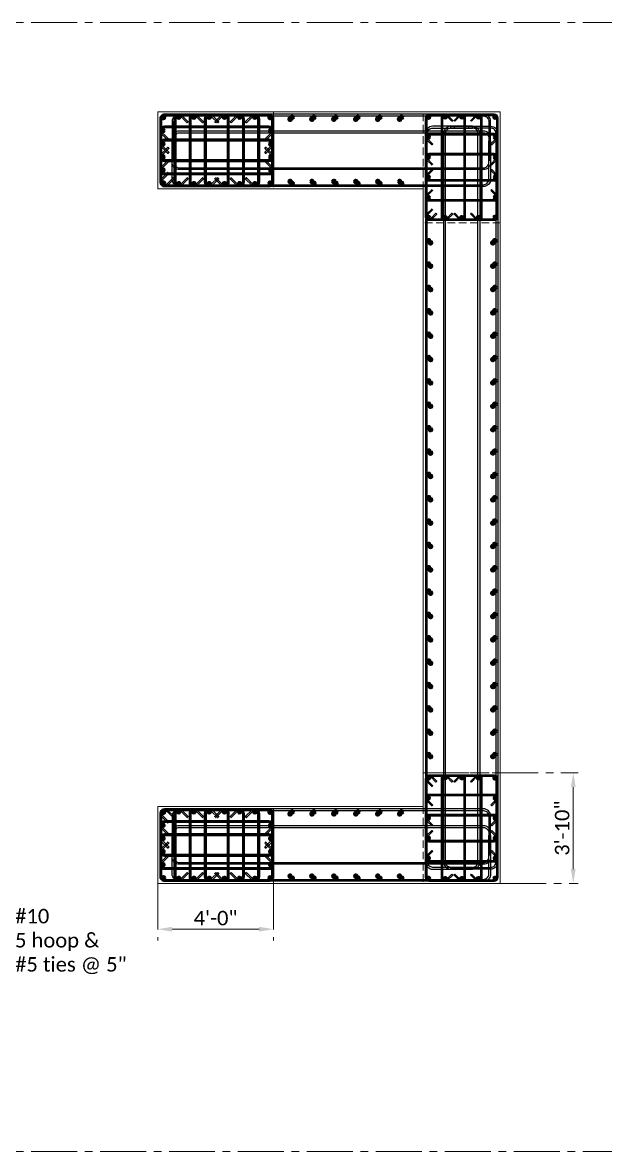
# Model space of a CAD drawing. Header units: inches. Extents: x -30573 to 11520, y -22457 to 4202.
# Drawn here: x 4365.9 to 4607.5, y -948.4 to -480.4 of the extents above; entities that cross this region are included whole.
import ezdxf

# ---------------------------------------------------------------- set-up
doc = ezdxf.new("R2010")
doc.units = ezdxf.units.IN
doc.header["$PDMODE"] = 35
doc.linetypes.add('CENTER2', pattern=[28.575, 19.05, -3.175, 3.175, -3.175])
doc.linetypes.add('HIDDEN2', pattern=[0.1875, 0.125, -0.0625])
doc.layers.get('Defpoints').update_dxf_attribs({"lineweight": 70})
for name, color, linetype, lineweight in [('ACERO1', 6, 'Continuous', 50), ('ACERO2', 5, 'Continuous', 30), ('ACERO3', 4, 'Continuous', 25), ('CONCRETO3', 4, 'Continuous', 25), ('CONCRETO7', 8, 'Continuous', 9), ('Ejes', 8, 'CENTER2', 9), ('PROY', 8, 'HIDDEN2', 9), ('TEXTO', 1, 'Continuous', 13)]:
    doc.layers.add(name, color=color, linetype=linetype, lineweight=lineweight)
doc.styles.add('A3_32', font='calibri.ttf', dxfattribs={"height": 6})
doc.dimstyles.new('PONDERA3_32', dxfattribs={"dimscale": 0, "dimtxt": 6, "dimasz": 6, "dimexe": 1.25, "dimexo": 0.625, "dimgap": 1.5, "dimtad": 1, "dimdec": 1, "dimrnd": 0.5, "dimzin": 1, "dimdsep": 46, "dimlunit": 4, "dimtxsty": 'A3_32', "dimcen": 0.5, "dimse1": 1, "dimse2": 1, "dimclrd": 256, "dimclrt": 256, "dimadec": 1, "dimazin": 0, "dimtfac": 1, "dimtdec": 1, "dimtmove": 0, "dimatfit": 3, "dimfxl": 1, "dimfrac": 2, "dimlwd": 13, "dimarcsym": 0})

# ---------------------------------------------------------------- blocks, each defined once
blk = doc.blocks.new('*D1513')
at = {"layer": 'Defpoints', "color": 0, "transparency": 16777216}
for p in [(4594.15, -791.42), (4594.15, -837.42), (4594.15, -837.42)]:
    blk.add_point(p, dxfattribs=at)
at = {"layer": 'TEXTO', "lineweight": 13, "transparency": 16777216}
blk.add_line((4594.15, -797.42), (4594.15, -831.42), dxfattribs=at)
at = {"layer": 'TEXTO', "transparency": 16777216}
for points in [[(4593.15, -797.42), (4595.15, -797.42), (4594.15, -791.42)], [(4593.15, -831.42), (4595.15, -831.42), (4594.15, -837.42)]]:
    blk.add_solid(points, dxfattribs=at)
at = {"layer": 'TEXTO', "transparency": 16777216, "insert": (4589.57, -814.42), "char_height": 6, "attachment_point": 5, "rotation": 90, "style": 'A3_32'}
blk.add_mtext('3\'-10"', dxfattribs=at)
blk = doc.blocks.new('*D1515')
at = {"layer": 'Defpoints', "color": 0, "transparency": 16777216}
for p in [(4421.92, -856.31), (4469.92, -856.31), (4469.92, -856.31)]:
    blk.add_point(p, dxfattribs=at)
at = {"layer": 'TEXTO', "lineweight": 13, "transparency": 16777216}
blk.add_line((4427.92, -856.31), (4463.92, -856.31), dxfattribs=at)
at = {"layer": 'TEXTO', "transparency": 16777216}
for points in [[(4427.92, -855.31), (4427.92, -857.31), (4421.92, -856.31)], [(4463.92, -855.31), (4463.92, -857.31), (4469.92, -856.31)]]:
    blk.add_solid(points, dxfattribs=at)
at = {"layer": 'TEXTO', "transparency": 16777216, "insert": (4445.92, -851.74), "char_height": 6, "attachment_point": 5, "style": 'A3_32'}
blk.add_mtext('4\'-0"', dxfattribs=at)
blk = doc.blocks.new('#9')
at = {"layer": 'ACERO1'}
h = blk.add_hatch(dxfattribs=at)
h.set_pattern_fill('ANSI31', color=256, scale=0.05)
h.set_pattern_definition([(45, (739.44426, 708.37343), (-0.112253202, 0.112253202), [])])
edge = h.paths.add_edge_path()
edge.add_arc((0, 0), 0.564, 0, 360)
blk.add_circle((0, 0), 0.564, dxfattribs=at)

msp = doc.modelspace()

# ---------------------------------------------------------------- linework, layer by layer
at = {"layer": 'ACERO2'}
for points in [[(4422.92, -546.543), (4422.92, -520.293, -0.4142136), (4424.795, -518.418), (4468.045, -518.418, -0.4142136), (4469.92, -520.293), (4469.92, -546.543, -0.4142136), (4468.045, -548.418), (4424.795, -548.418, -0.6681786), (4423.469, -545.217), (4426.121, -542.565), (4426.563, -543.007), (4423.911, -545.659, 1), (4425.679, -547.427), (4428.331, -544.775), (4428.773, -545.217), (4426.197, -547.793)], [(4424.795, -547.793), (4468.045, -547.793, 0.4142136), (4469.295, -546.543), (4469.295, -520.293, 0.4142136), (4468.045, -519.043), (4424.795, -519.043, 0.4142136), (4423.545, -520.293), (4423.545, -545.141)], [(4534.42, -562.418), (4561.42, -562.418, 0.4142136), (4562.92, -560.918), (4562.92, -519.918, 0.4142136), (4561.42, -518.418), (4534.42, -518.418, 0.4142136), (4532.92, -519.918), (4532.92, -560.918, 0.6681786), (4535.481, -561.978), (4537.602, -559.857), (4537.248, -559.504), (4535.127, -561.625, -0.6681786), (4533.42, -560.918), (4533.42, -519.918, -0.4142136), (4534.42, -518.918), (4561.42, -518.918, -0.4142136), (4562.42, -519.918), (4562.42, -560.918, -0.4142136), (4561.42, -561.918), (4535.541, -561.918)], [(4533.42, -559.797), (4535.481, -557.736), (4535.834, -558.089), (4533.713, -560.211, 0.1989124), (4533.42, -560.918)], [(4534.42, -792.418), (4561.42, -792.418, -0.4142136), (4562.92, -793.918), (4562.92, -834.918, -0.4142136), (4561.42, -836.418), (4534.42, -836.418, -0.4142136), (4532.92, -834.918), (4532.92, -793.918, -0.6681786), (4535.481, -792.857), (4537.602, -794.978), (4537.248, -795.332), (4535.127, -793.211, 0.6681786), (4533.42, -793.918), (4533.42, -834.918, 0.4142136), (4534.42, -835.918), (4561.42, -835.918, 0.4142136), (4562.42, -834.918), (4562.42, -793.918, 0.4142136), (4561.42, -792.918), (4535.541, -792.918)], [(4533.42, -795.039), (4535.481, -797.1), (4535.834, -796.746), (4533.713, -794.625, -0.1989124), (4533.42, -793.918)], [(4422.92, -808.293), (4422.92, -834.543, 0.4142136), (4424.795, -836.418), (4468.045, -836.418, 0.4142136), (4469.92, -834.543), (4469.92, -808.293, 0.4142136), (4468.045, -806.418), (4424.795, -806.418, 0.6681786), (4423.469, -809.619), (4426.121, -812.27), (4426.563, -811.828), (4423.911, -809.177, -1), (4425.679, -807.409), (4428.331, -810.061), (4428.773, -809.619), (4426.197, -807.043)], [(4424.795, -807.043), (4468.045, -807.043, -0.4142136), (4469.295, -808.293), (4469.295, -834.543, -0.4142136), (4468.045, -835.793), (4424.795, -835.793, -0.4142136), (4423.545, -834.543), (4423.545, -809.694)]]:
    msp.add_lwpolyline(points, format="xyb", dxfattribs=at)
for points in [[(4434.163, -522.061), (4434.605, -521.619), (4431.953, -518.967, 0.6681786), (4428.752, -520.293), (4428.752, -546.543, 0.6681786), (4431.953, -547.869), (4434.605, -545.217), (4434.163, -544.775), (4431.511, -547.427, -0.6681786), (4429.377, -546.543), (4429.377, -520.293, -0.6681786), (4431.511, -519.409)], [(4440.48, -522.061), (4440.922, -521.619), (4438.27, -518.967, 0.6681786), (4435.069, -520.293), (4435.069, -546.543, 0.6681786), (4438.27, -547.869), (4440.922, -545.217), (4440.48, -544.775), (4437.828, -547.427, -0.6681786), (4435.694, -546.543), (4435.694, -520.293, -0.6681786), (4437.828, -519.409)], [(4446.797, -522.061), (4447.239, -521.619), (4444.587, -518.967, 0.6681786), (4441.386, -520.293), (4441.386, -546.543, 0.6681786), (4444.587, -547.869), (4447.239, -545.217), (4446.797, -544.775), (4444.145, -547.427, -0.6681786), (4442.011, -546.543), (4442.011, -520.293, -0.6681786), (4444.145, -519.409)], [(4446.043, -522.061), (4445.601, -521.619), (4448.253, -518.967, -0.6681786), (4451.454, -520.293), (4451.454, -546.543, -0.6681786), (4448.253, -547.869), (4445.601, -545.217), (4446.043, -544.775), (4448.695, -547.427, 0.6681786), (4450.829, -546.543), (4450.829, -520.293, 0.6681786), (4448.695, -519.409)], [(4452.36, -522.061), (4451.918, -521.619), (4454.57, -518.967, -0.6681786), (4457.771, -520.293), (4457.771, -546.543, -0.6681786), (4454.57, -547.869), (4451.918, -545.217), (4452.36, -544.775), (4455.012, -547.427, 0.6681786), (4457.146, -546.543), (4457.146, -520.293, 0.6681786), (4455.012, -519.409)], [(4458.677, -522.061), (4458.235, -521.619), (4460.887, -518.967, -0.6681786), (4464.088, -520.293), (4464.088, -546.543, -0.6681786), (4460.887, -547.869), (4458.235, -545.217), (4458.677, -544.775), (4461.329, -547.427, 0.6681786), (4463.463, -546.543), (4463.463, -520.293, 0.6681786), (4461.329, -519.409)], [(4543.844, -521.332), (4544.198, -520.978), (4542.077, -518.857, 0.6681786), (4539.516, -519.918), (4539.516, -560.918, 0.6681786), (4542.077, -561.979), (4544.198, -559.857), (4543.844, -559.504), (4541.723, -561.625, -0.6681786), (4540.016, -560.918), (4540.016, -519.918, -0.6681786), (4541.723, -519.211)], [(4545.092, -521.332), (4544.738, -520.978), (4546.859, -518.857, -0.6681786), (4549.42, -519.918), (4549.42, -560.918, -0.6681786), (4546.859, -561.979), (4544.738, -559.857), (4545.092, -559.504), (4547.213, -561.625, 0.6681786), (4548.92, -560.918), (4548.92, -519.918, 0.6681786), (4547.213, -519.211)], [(4551.996, -521.332), (4551.642, -520.978), (4553.764, -518.857, -0.6681786), (4556.324, -519.918), (4556.324, -560.918, -0.6681786), (4553.764, -561.979), (4551.642, -559.857), (4551.996, -559.504), (4554.117, -561.625, 0.6681786), (4555.824, -560.918), (4555.824, -519.918, 0.6681786), (4554.117, -519.211)], [(4466.277, -528.787), (4466.719, -529.229), (4469.371, -526.578, 0.6681786), (4468.045, -523.377), (4424.788, -523.377, 0.6681786), (4423.462, -526.578), (4426.114, -529.229), (4426.556, -528.787), (4423.904, -526.136, -0.6681786), (4424.788, -524.002), (4468.045, -524.002, -0.6681786), (4468.929, -526.136)], [(4466.277, -534.231), (4466.719, -534.673), (4469.371, -532.022, 0.6681786), (4468.045, -528.821), (4424.788, -528.821, 0.6681786), (4423.462, -532.022), (4426.114, -534.673), (4426.556, -534.231), (4423.904, -531.58, -0.6681786), (4424.788, -529.446), (4468.045, -529.446, -0.6681786), (4468.929, -531.58)], [(4560.006, -530.761), (4560.359, -531.115), (4562.481, -528.994, 0.6681786), (4561.42, -526.433), (4534.42, -526.433, 0.6681786), (4533.359, -528.994), (4535.481, -531.115), (4535.834, -530.761), (4533.713, -528.64, -0.6681786), (4534.42, -526.933), (4561.42, -526.933, -0.6681786), (4562.127, -528.64)], [(4466.277, -532.604), (4466.719, -532.162), (4469.371, -534.814, -0.6681786), (4468.045, -538.015), (4424.788, -538.015, -0.6681786), (4423.462, -534.814), (4426.114, -532.162), (4426.556, -532.604), (4423.904, -535.256, 0.6681786), (4424.788, -537.39), (4468.045, -537.39, 0.6681786), (4468.929, -535.256)], [(4466.277, -538.048), (4466.719, -537.606), (4469.371, -540.258, -0.6681786), (4468.045, -543.459), (4424.788, -543.459, -0.6681786), (4423.462, -540.258), (4426.114, -537.606), (4426.556, -538.048), (4423.904, -540.7, 0.6681786), (4424.788, -542.834), (4468.045, -542.834, 0.6681786), (4468.929, -540.7)], [(4560.006, -539.085), (4560.359, -539.438), (4562.481, -537.317, 0.6681786), (4561.42, -534.756), (4534.42, -534.756, 0.6681786), (4533.359, -537.317), (4535.481, -539.438), (4535.834, -539.085), (4533.713, -536.963, -0.6681786), (4534.42, -535.256), (4561.42, -535.256, -0.6681786), (4562.127, -536.963)], [(4560.006, -541.751), (4560.359, -541.398), (4562.481, -543.519, -0.6681786), (4561.42, -546.079), (4534.42, -546.079, -0.6681786), (4533.359, -543.519), (4535.481, -541.398), (4535.834, -541.751), (4533.713, -543.872, 0.6681786), (4534.42, -545.579), (4561.42, -545.579, 0.6681786), (4562.127, -543.872)], [(4560.006, -550.074), (4560.359, -549.721), (4562.481, -551.842, -0.6681786), (4561.42, -554.403), (4534.42, -554.403, -0.6681786), (4533.359, -551.842), (4535.481, -549.721), (4535.834, -550.074), (4533.713, -552.196, 0.6681786), (4534.42, -553.903), (4561.42, -553.903, 0.6681786), (4562.127, -552.196)], [(4543.844, -833.504), (4544.198, -833.857), (4542.077, -835.978, -0.6681786), (4539.516, -834.918), (4539.516, -793.918, -0.6681786), (4542.077, -792.857), (4544.198, -794.978), (4543.844, -795.332), (4541.723, -793.211, 0.6681786), (4540.016, -793.918), (4540.016, -834.918, 0.6681786), (4541.723, -835.625)], [(4545.092, -833.504), (4544.738, -833.857), (4546.859, -835.978, 0.6681786), (4549.42, -834.918), (4549.42, -793.918, 0.6681786), (4546.859, -792.857), (4544.738, -794.978), (4545.092, -795.332), (4547.213, -793.211, -0.6681786), (4548.92, -793.918), (4548.92, -834.918, -0.6681786), (4547.213, -835.625)], [(4551.996, -833.504), (4551.642, -833.857), (4553.764, -835.978, 0.6681786), (4556.324, -834.918), (4556.324, -793.918, 0.6681786), (4553.764, -792.857), (4551.642, -794.978), (4551.996, -795.332), (4554.117, -793.211, -0.6681786), (4555.824, -793.918), (4555.824, -834.918, -0.6681786), (4554.117, -835.625)], [(4560.006, -804.761), (4560.359, -805.115), (4562.481, -802.994, 0.6681786), (4561.42, -800.433), (4534.42, -800.433, 0.6681786), (4533.359, -802.994), (4535.481, -805.115), (4535.834, -804.761), (4533.713, -802.64, -0.6681786), (4534.42, -800.933), (4561.42, -800.933, -0.6681786), (4562.127, -802.64)], [(4434.163, -832.775), (4434.605, -833.217), (4431.953, -835.869, -0.6681786), (4428.752, -834.543), (4428.752, -808.293, -0.6681786), (4431.953, -806.967), (4434.605, -809.619), (4434.163, -810.061), (4431.511, -807.409, 0.6681786), (4429.377, -808.293), (4429.377, -834.543, 0.6681786), (4431.511, -835.427)], [(4440.48, -832.775), (4440.922, -833.217), (4438.27, -835.869, -0.6681786), (4435.069, -834.543), (4435.069, -808.293, -0.6681786), (4438.27, -806.967), (4440.922, -809.619), (4440.48, -810.061), (4437.828, -807.409, 0.6681786), (4435.694, -808.293), (4435.694, -834.543, 0.6681786), (4437.828, -835.427)], [(4446.797, -832.775), (4447.239, -833.217), (4444.587, -835.869, -0.6681786), (4441.386, -834.543), (4441.386, -808.293, -0.6681786), (4444.587, -806.967), (4447.239, -809.619), (4446.797, -810.061), (4444.145, -807.409, 0.6681786), (4442.011, -808.293), (4442.011, -834.543, 0.6681786), (4444.145, -835.427)], [(4446.043, -832.775), (4445.601, -833.217), (4448.253, -835.869, 0.6681786), (4451.454, -834.543), (4451.454, -808.293, 0.6681786), (4448.253, -806.967), (4445.601, -809.619), (4446.043, -810.061), (4448.695, -807.409, -0.6681786), (4450.829, -808.293), (4450.829, -834.543, -0.6681786), (4448.695, -835.427)], [(4452.36, -832.775), (4451.918, -833.217), (4454.57, -835.869, 0.6681786), (4457.771, -834.543), (4457.771, -808.293, 0.6681786), (4454.57, -806.967), (4451.918, -809.619), (4452.36, -810.061), (4455.012, -807.409, -0.6681786), (4457.146, -808.293), (4457.146, -834.543, -0.6681786), (4455.012, -835.427)], [(4458.677, -832.775), (4458.235, -833.217), (4460.887, -835.869, 0.6681786), (4464.088, -834.543), (4464.088, -808.293, 0.6681786), (4460.887, -806.967), (4458.235, -809.619), (4458.677, -810.061), (4461.329, -807.409, -0.6681786), (4463.463, -808.293), (4463.463, -834.543, -0.6681786), (4461.329, -835.427)], [(4560.006, -813.085), (4560.359, -813.438), (4562.481, -811.317, 0.6681786), (4561.42, -808.756), (4534.42, -808.756, 0.6681786), (4533.359, -811.317), (4535.481, -813.438), (4535.834, -813.085), (4533.713, -810.963, -0.6681786), (4534.42, -809.256), (4561.42, -809.256, -0.6681786), (4562.127, -810.963)], [(4466.277, -816.787), (4466.719, -817.229), (4469.371, -814.578, 0.6681786), (4468.045, -811.377), (4424.788, -811.377, 0.6681786), (4423.462, -814.578), (4426.114, -817.229), (4426.556, -816.787), (4423.904, -814.136, -0.6681786), (4424.788, -812.002), (4468.045, -812.002, -0.6681786), (4468.929, -814.136)], [(4466.277, -822.231), (4466.719, -822.673), (4469.371, -820.022, 0.6681786), (4468.045, -816.821), (4424.788, -816.821, 0.6681786), (4423.462, -820.022), (4426.114, -822.673), (4426.556, -822.231), (4423.904, -819.58, -0.6681786), (4424.788, -817.446), (4468.045, -817.446, -0.6681786), (4468.929, -819.58)], [(4560.006, -815.751), (4560.359, -815.398), (4562.481, -817.519, -0.6681786), (4561.42, -820.079), (4534.42, -820.079, -0.6681786), (4533.359, -817.519), (4535.481, -815.398), (4535.834, -815.751), (4533.713, -817.872, 0.6681786), (4534.42, -819.579), (4561.42, -819.579, 0.6681786), (4562.127, -817.872)], [(4466.277, -820.604), (4466.719, -820.162), (4469.371, -822.814, -0.6681786), (4468.045, -826.015), (4424.788, -826.015, -0.6681786), (4423.462, -822.814), (4426.114, -820.162), (4426.556, -820.604), (4423.904, -823.256, 0.6681786), (4424.788, -825.39), (4468.045, -825.39, 0.6681786), (4468.929, -823.256)], [(4466.277, -826.048), (4466.719, -825.606), (4469.371, -828.258, -0.6681786), (4468.045, -831.459), (4424.788, -831.459, -0.6681786), (4423.462, -828.258), (4426.114, -825.606), (4426.556, -826.048), (4423.904, -828.7, 0.6681786), (4424.788, -830.834), (4468.045, -830.834, 0.6681786), (4468.929, -828.7)], [(4560.006, -824.074), (4560.359, -823.721), (4562.481, -825.842, -0.6681786), (4561.42, -828.403), (4534.42, -828.403, -0.6681786), (4533.359, -825.842), (4535.481, -823.721), (4535.834, -824.074), (4533.713, -826.196, 0.6681786), (4534.42, -827.903), (4561.42, -827.903, 0.6681786), (4562.127, -826.196)]]:
    msp.add_lwpolyline(points, format="xyb", close=True, dxfattribs=at)
at = {"layer": 'ACERO3'}
for points in [[(4559.92, -530.418), (4559.92, -521.418, 0.4142136), (4556.92, -518.418), (4430.92, -518.418, 0.4142136), (4427.92, -521.418), (4427.92, -530.418), (4428.67, -530.418), (4428.67, -521.418, -0.4142136), (4430.92, -519.168), (4556.92, -519.168, -0.4142136), (4559.17, -521.418), (4559.17, -530.418)], [(4544.92, -523.418), (4535.92, -523.418, 0.4142136), (4532.92, -526.418), (4532.92, -828.418, 0.4142136), (4535.92, -831.418), (4544.92, -831.418), (4544.92, -830.668), (4535.92, -830.668, -0.4142136), (4533.67, -828.418), (4533.67, -526.418, -0.4142136), (4535.92, -524.168), (4544.92, -524.168)], [(4552.42, -523.418), (4543.42, -523.418, 0.4142136), (4540.42, -526.418), (4540.42, -828.418, 0.4142136), (4543.42, -831.418), (4552.42, -831.418), (4552.42, -830.668), (4543.42, -830.668, -0.4142136), (4541.17, -828.418), (4541.17, -526.418, -0.4142136), (4543.42, -524.168), (4552.42, -524.168)], [(4543.42, -523.418), (4552.42, -523.418, -0.4142136), (4555.42, -526.418), (4555.42, -828.418, -0.4142136), (4552.42, -831.418), (4543.42, -831.418), (4543.42, -830.668), (4552.42, -830.668, 0.4142136), (4554.67, -828.418), (4554.67, -526.418, 0.4142136), (4552.42, -524.168), (4543.42, -524.168)], [(4550.92, -523.418), (4559.92, -523.418, -0.4142136), (4562.92, -526.418), (4562.92, -828.418, -0.4142136), (4559.92, -831.418), (4550.92, -831.418), (4550.92, -830.668), (4559.92, -830.668, 0.4142136), (4562.17, -828.418), (4562.17, -526.418, 0.4142136), (4559.92, -524.168), (4550.92, -524.168)], [(4559.92, -537.418), (4559.92, -528.418, 0.4142136), (4556.92, -525.418), (4430.92, -525.418, 0.4142136), (4427.92, -528.418), (4427.92, -537.418), (4428.67, -537.418), (4428.67, -528.418, -0.4142136), (4430.92, -526.168), (4556.92, -526.168, -0.4142136), (4559.17, -528.418), (4559.17, -537.418)], [(4559.92, -529.418), (4559.92, -538.418, -0.4142136), (4556.92, -541.418), (4430.92, -541.418, -0.4142136), (4427.92, -538.418), (4427.92, -529.418), (4428.67, -529.418), (4428.67, -538.418, 0.4142136), (4430.92, -540.668), (4556.92, -540.668, 0.4142136), (4559.17, -538.418), (4559.17, -529.418)], [(4559.92, -536.418), (4559.92, -545.418, -0.4142136), (4556.92, -548.418), (4430.92, -548.418, -0.4142136), (4427.92, -545.418), (4427.92, -536.418), (4428.67, -536.418), (4428.67, -545.418, 0.4142136), (4430.92, -547.668), (4556.92, -547.668, 0.4142136), (4559.17, -545.418), (4559.17, -536.418)], [(4559.92, -818.418), (4559.92, -809.418, 0.4142136), (4556.92, -806.418), (4430.92, -806.418, 0.4142136), (4427.92, -809.418), (4427.92, -818.418), (4428.67, -818.418), (4428.67, -809.418, -0.4142136), (4430.92, -807.168), (4556.92, -807.168, -0.4142136), (4559.17, -809.418), (4559.17, -818.418)], [(4559.92, -825.418), (4559.92, -816.418, 0.4142136), (4556.92, -813.418), (4430.92, -813.418, 0.4142136), (4427.92, -816.418), (4427.92, -825.418), (4428.67, -825.418), (4428.67, -816.418, -0.4142136), (4430.92, -814.168), (4556.92, -814.168, -0.4142136), (4559.17, -816.418), (4559.17, -825.418)], [(4559.92, -817.418), (4559.92, -826.418, -0.4142136), (4556.92, -829.418), (4430.92, -829.418, -0.4142136), (4427.92, -826.418), (4427.92, -817.418), (4428.67, -817.418), (4428.67, -826.418, 0.4142136), (4430.92, -828.668), (4556.92, -828.668, 0.4142136), (4559.17, -826.418), (4559.17, -817.418)], [(4559.92, -824.418), (4559.92, -833.418, -0.4142136), (4556.92, -836.418), (4430.92, -836.418, -0.4142136), (4427.92, -833.418), (4427.92, -824.418), (4428.67, -824.418), (4428.67, -833.418, 0.4142136), (4430.92, -835.668), (4556.92, -835.668, 0.4142136), (4559.17, -833.418), (4559.17, -824.418)]]:
    msp.add_lwpolyline(points, format="xyb", close=True, dxfattribs=at)
at = {"layer": 'CONCRETO7'}
msp.add_lwpolyline([(4421.92, -805.418), (4531.92, -805.418), (4531.92, -549.418), (4421.92, -549.418), (4421.92, -517.418), (4563.92, -517.418), (4563.92, -837.418), (4421.92, -837.418)], close=True, dxfattribs=at)
at = {"layer": 'Ejes'}
for p, q in [((5131.474, -480.441), (3282.428, -480.441)), ((4531.92, -791.418), (4596.239, -791.418)), ((4421.92, -837.418), (4421.92, -860.981)), ((4469.92, -837.418), (4469.92, -860.981)), ((4563.92, -837.418), (4596.239, -837.418)), ((5131.474, -948.441), (3282.428, -948.441))]:
    msp.add_line(p, q, dxfattribs=at)
at = {"layer": 'PROY', "ltscale": 25}
for p, q in [((4469.92, -517.418), (4469.92, -549.418)), ((4531.92, -549.418), (4531.92, -517.418)), ((4563.92, -563.418), (4531.92, -563.418)), ((4563.92, -791.418), (4531.92, -791.418)), ((4469.92, -837.418), (4469.92, -805.418)), ((4531.92, -805.418), (4531.92, -837.418))]:
    msp.add_line(p, q, dxfattribs=at)

# ---------------------------------------------------------------- block references
at = {"layer": 'CONCRETO3', "xscale": -1}
for p in [(4424.31, -519.808), (4534.112, -519.61), (4534.234, -570.909), (4535.031, -571.762), (4534.234, -580.591), (4535.031, -581.444), (4534.234, -590.274), (4535.031, -591.127), (4534.234, -599.957), (4535.031, -600.81), (4534.234, -609.639), (4535.031, -610.492), (4534.234, -619.322), (4535.031, -620.175), (4534.234, -629.005), (4535.031, -629.858), (4534.234, -638.687), (4535.031, -639.54), (4534.234, -648.37), (4535.031, -649.223), (4534.234, -658.053), (4535.031, -658.906), (4534.234, -667.735), (4535.031, -668.588), (4534.234, -677.418), (4535.031, -678.271), (4534.234, -687.1), (4535.031, -687.954), (4534.234, -696.783), (4535.031, -697.636), (4534.234, -706.466), (4535.031, -707.319), (4534.234, -716.148), (4535.031, -717.001), (4534.234, -725.831), (4535.031, -726.684), (4534.234, -735.514), (4535.031, -736.367), (4534.234, -745.196), (4535.031, -746.049), (4534.234, -754.879), (4535.031, -755.732), (4534.234, -764.562), (4535.031, -765.415), (4534.234, -774.244), (4535.031, -775.097), (4534.234, -783.927), (4535.031, -784.78), (4534.112, -793.61), (4533.984, -801.933), (4424.31, -807.808), (4424.109, -813.252), (4533.984, -810.256), (4424.109, -818.696), (4533.984, -818.579), (4424.109, -824.14), (4533.984, -826.903), (4424.109, -829.584)]:
    msp.add_blockref('#9', p, dxfattribs=at)
at = {"layer": 'CONCRETO3'}
for p in [(4430.627, -519.607), (4436.944, -519.607), (4443.261, -519.607), (4449.579, -519.607), (4455.896, -519.607), (4462.213, -519.607), (4468.53, -519.808), (4477.613, -519.732), (4486.696, -519.732), (4495.779, -519.732), (4504.862, -519.732), (4513.946, -519.732), (4523.029, -519.732), (4541.016, -519.482), (4547.92, -519.482), (4554.824, -519.482), (4561.728, -519.61), (4476.772, -520.501), (4485.855, -520.501), (4494.938, -520.501), (4504.021, -520.501), (4513.105, -520.501), (4522.188, -520.501), (4561.606, -570.909), (4560.824, -571.752), (4561.606, -580.591), (4560.824, -581.434), (4560.824, -591.117), (4561.606, -590.274), (4560.824, -600.8), (4561.606, -599.957), (4560.824, -610.482), (4561.606, -609.639), (4560.824, -620.165), (4561.606, -619.322), (4560.824, -629.848), (4561.606, -629.005), (4560.824, -639.53), (4561.606, -638.687), (4560.824, -649.213), (4561.606, -648.37), (4560.824, -658.896), (4561.606, -658.053), (4560.824, -668.578), (4561.606, -667.735), (4560.824, -678.261), (4561.606, -677.418), (4560.824, -687.943), (4561.606, -687.1), (4560.824, -697.626), (4561.606, -696.783), (4561.606, -706.466), (4560.824, -707.309), (4561.606, -716.148), (4560.824, -716.991), (4561.606, -725.831), (4560.824, -726.674), (4560.824, -736.357), (4561.606, -735.514), (4560.824, -746.039), (4561.606, -745.196), (4560.824, -755.722), (4561.606, -754.879), (4560.824, -765.405), (4561.606, -764.562), (4560.824, -775.087), (4561.606, -774.244), (4560.824, -784.77), (4561.606, -783.927), (4541.016, -793.482), (4547.92, -793.482), (4554.824, -793.482), (4561.728, -793.61), (4561.856, -801.933), (4430.627, -807.607), (4436.944, -807.607), (4443.261, -807.607), (4449.579, -807.607), (4455.896, -807.607), (4462.213, -807.607), (4468.53, -807.808), (4476.782, -808.506), (4477.613, -807.732), (4485.865, -808.506), (4486.696, -807.732), (4494.948, -808.506), (4495.779, -807.732), (4504.031, -808.506), (4504.862, -807.732), (4513.114, -808.506), (4513.946, -807.732), (4522.197, -808.506), (4523.029, -807.732), (4468.731, -813.252), (4561.856, -810.256), (4468.731, -818.696), (4561.856, -818.579), (4468.731, -824.14), (4561.856, -826.903), (4468.731, -829.584)]:
    msp.add_blockref('#9', p, dxfattribs=at)
at = {"layer": 'CONCRETO3', "rotation": 180}
for p in [(4424.109, -525.252), (4533.984, -527.933), (4424.109, -530.696), (4424.109, -536.14), (4533.984, -536.256), (4424.109, -541.584), (4424.31, -547.028), (4533.984, -544.579), (4533.984, -552.903), (4534.112, -561.226), (4424.31, -835.028), (4534.112, -835.226)]:
    msp.add_blockref('#9', p, dxfattribs=at)
at = {"layer": 'CONCRETO3', "xscale": -1, "rotation": 180}
for p in [(4468.731, -525.252), (4561.856, -527.933), (4468.731, -530.696), (4468.731, -536.14), (4561.856, -536.256), (4468.731, -541.584), (4430.627, -547.229), (4436.944, -547.229), (4443.261, -547.229), (4449.579, -547.229), (4455.896, -547.229), (4462.213, -547.229), (4468.53, -547.028), (4476.782, -546.329), (4477.613, -547.104), (4485.865, -546.329), (4486.696, -547.104), (4494.948, -546.329), (4495.779, -547.104), (4504.031, -546.329), (4504.862, -547.104), (4513.114, -546.329), (4513.946, -547.104), (4522.197, -546.329), (4523.029, -547.104), (4561.856, -544.579), (4561.856, -552.903), (4541.016, -561.354), (4547.92, -561.354), (4554.824, -561.354), (4561.728, -561.226), (4430.627, -835.229), (4436.944, -835.229), (4443.261, -835.229), (4449.579, -835.229), (4455.896, -835.229), (4462.213, -835.229), (4468.53, -835.028), (4476.772, -834.334), (4477.613, -835.104), (4485.855, -834.334), (4486.696, -835.104), (4494.938, -834.334), (4495.779, -835.104), (4504.021, -834.334), (4504.862, -835.104), (4513.105, -834.334), (4513.946, -835.104), (4522.188, -834.334), (4523.029, -835.104), (4541.016, -835.354), (4547.92, -835.354), (4554.824, -835.354), (4561.728, -835.226)]:
    msp.add_blockref('#9', p, dxfattribs=at)

# ---------------------------------------------------------------- texts
at = {"layer": 'TEXTO', "insert": (4353.386, -861.42), "char_height": 6, "attachment_point": 4, "style": 'A3_32'}
msp.add_mtext('\\A1;26#10\\P1#5 hoop &\\P10#5 ties @ 5"', dxfattribs=at)

# ---------------------------------------------------------------- dimensions: what is measured, and where the dimension line sits
at = {"layer": 'TEXTO'}
for p1, p2, picture, middle in [((4594.145, -791.418), (4594.145, -837.418), '*D1513', (4589.571, -814.418)), ((4421.92, -856.313), (4469.92, -856.313), '*D1515', (4445.92, -851.739))]:
    dim = msp.add_aligned_dim(p1=p1, p2=p2, distance=0, dimstyle='PONDERA3_32', override={"dimscale": 1}, dxfattribs=at)
    dim.commit()
    dim.dimension.update_dxf_attribs({"geometry": picture, "text_midpoint": middle})

doc.saveas('drawing.dxf')
